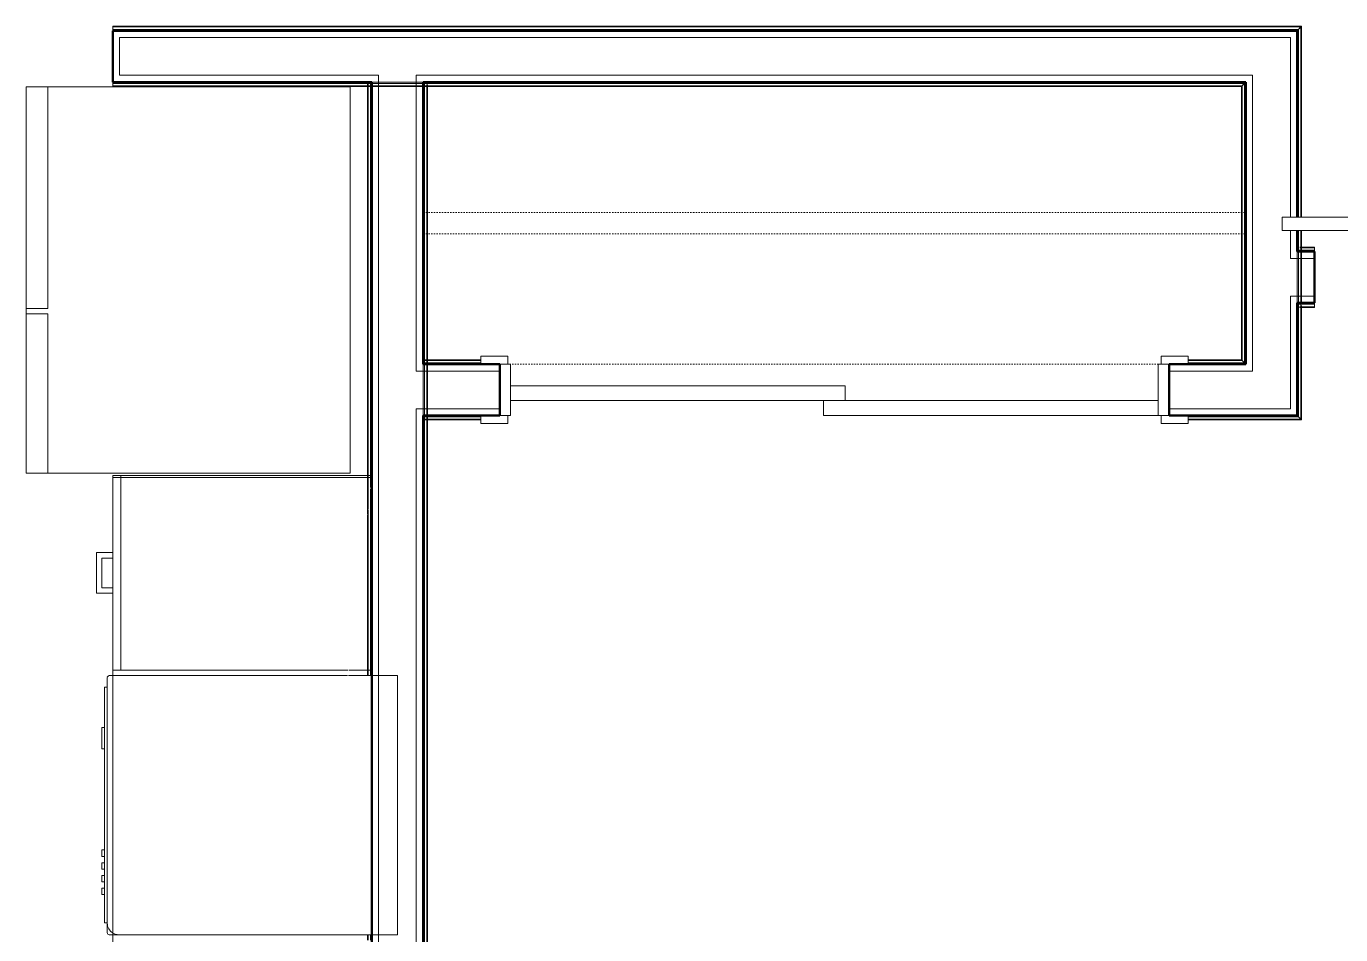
# Model space of a CAD drawing. Header units: inches. Extents: x -4235 to -464, y 9767 to 12344.
# Drawn here: x -3713.7 to -3591.9, y 11624.9 to 11709 of the extents above; entities that cross this region are included whole.
import ezdxf

# ---------------------------------------------------------------- set-up
doc = ezdxf.new("R2010")
doc.units = ezdxf.units.IN
doc.header["$MEASUREMENT"] = 0
doc.linetypes.add('Dash', pattern=[0.25, 0.125, -0.125])
for name, color, linetype, lineweight in [('0-1', 7, 'Continuous', 5), ('0-2', 254, 'Continuous', 9), ('A-DOOR-1', 7, 'Continuous', 9), ('A-DOOR-2', 130, 'Continuous', 20), ('A-DOOR-3', 250, 'Continuous', 50), ('A-DOOR-FRAM-1', 130, 'Continuous', 20), ('A-WALL-1', 250, 'Continuous', 50), ('A-WALL-2', 50, 'Continuous', 13), ('A-WALL-3', 10, 'Continuous', 9), ('A-WALL-4', 254, 'Continuous', 9), ('A-WALL-5', 7, 'Continuous', 9), ('A-WALL-6', 113, 'Continuous', 9), ('Q-CASE-1', 10, 'Continuous', 9), ('Q-CASE-2', 254, 'Continuous', 9), ('Q-CASE-3', 7, 'Continuous', 9), ('Q-CASE-HDLN-1', 7, 'Dash', 9), ('Q-SPCQ-1', 7, 'Continuous', 9), ('Q-SPCQ-2', 10, 'Continuous', 9), ('Q-SPCQ-3', 254, 'Continuous', 9)]:
    doc.layers.add(name, color=color, linetype=linetype, lineweight=lineweight)

# ---------------------------------------------------------------- blocks, each defined once
blk = doc.blocks.new('Basic Wall _ INT - W4BØF - _5_8 GYP - 2X4 WOOD_BATT_ - 5_8 GYP_ - ___-2693883-BACKGROUND - 2ND FLOOR')
at = {"layer": 'A-WALL-3'}
for p, q in [((-3595.98, 11683.36), (-3595.98, 11683.34)), ((-3595.98, 11683.24), (-3595.98, 11683.3)), ((-3595.98, 11682.95), (-3595.98, 11683.24)), ((-3595.98, 11683.22), (-3595.98, 11683.16)), ((-3595.98, 11683.16), (-3595.98, 11683.01)), ((-3595.98, 11683.01), (-3595.98, 11682.95)), ((-3595.69, 11683.01), (-3595.75, 11683.01)), ((-3595.57, 11683.01), (-3595.65, 11683.01)), ((-3557.55, 11683.01), (-3557.66, 11683.01)), ((-3557.46, 11683.01), (-3557.54, 11683.01)), ((-3557.4, 11683.01), (-3557.45, 11683.01)), ((-3557.25, 11683.36), (-3552.5, 11683.36)), ((-3556.66, 11683.01), (-3557.25, 11683.01)), ((-3556.4, 11683.01), (-3556.62, 11683.01)), ((-3553.12, 11683.01), (-3556.37, 11683.01)), ((-3552.5, 11683.01), (-3553.08, 11683.01)), ((-3552.3, 11683.01), (-3552.35, 11683.01)), ((-3552.21, 11683.01), (-3552.3, 11683.01)), ((-3552.09, 11683.01), (-3552.2, 11683.01)), ((-3505.3, 11683.36), (-3504.68, 11683.36)), ((-3504.68, 11683.01), (-3505.3, 11683.01)), ((-3504.68, 11683.34), (-3504.68, 11683.36)), ((-3504.68, 11683.16), (-3504.68, 11683.22)), ((-3504.68, 11683.01), (-3504.68, 11683.16)), ((-3504.68, 11682.95), (-3504.68, 11683.01))]:
    blk.add_line(p, q, dxfattribs=at)
at = {"layer": 'A-WALL-4'}
for p, q in [((-3595.98, 11683.32), (-3595.98, 11683.36)), ((-3595.98, 11683.36), (-3594.38, 11683.36)), ((-3595.98, 11683.3), (-3595.98, 11683.32)), ((-3595.69, 11682.95), (-3595.75, 11682.95)), ((-3595.57, 11682.95), (-3595.65, 11682.95)), ((-3594.38, 11683.01), (-3595.57, 11683.01)), ((-3594.38, 11683.34), (-3594.38, 11683.36)), ((-3594.38, 11683.16), (-3594.38, 11683.22)), ((-3594.38, 11683.01), (-3594.38, 11683.16)), ((-3594.38, 11682.95), (-3594.38, 11683.01)), ((-3558.38, 11683.36), (-3558.38, 11683.34)), ((-3558.38, 11683.36), (-3557.25, 11683.36)), ((-3558.38, 11683.22), (-3558.38, 11683.16)), ((-3558.38, 11683.16), (-3558.38, 11683.01)), ((-3558.38, 11683.01), (-3558.38, 11682.95)), ((-3557.66, 11683.01), (-3558.38, 11683.01)), ((-3557.55, 11682.95), (-3557.66, 11682.95)), ((-3557.46, 11682.95), (-3557.54, 11682.95)), ((-3557.4, 11682.95), (-3557.45, 11682.95)), ((-3557.25, 11683.24), (-3556.64, 11683.24)), ((-3556.37, 11682.95), (-3557.25, 11682.95)), ((-3556.62, 11683.24), (-3553.12, 11683.24)), ((-3552.5, 11682.95), (-3556.36, 11682.95)), ((-3553.11, 11683.24), (-3552.5, 11683.24)), ((-3552.5, 11683.36), (-3505.3, 11683.36)), ((-3552.3, 11682.95), (-3552.35, 11682.95)), ((-3552.21, 11682.95), (-3552.3, 11682.95)), ((-3552.09, 11682.95), (-3552.2, 11682.95)), ((-3505.3, 11683.01), (-3552.09, 11683.01)), ((-3505.3, 11683.24), (-3504.68, 11683.24)), ((-3504.68, 11682.95), (-3505.3, 11682.95)), ((-3504.68, 11683.36), (-3504.68, 11683.32)), ((-3504.68, 11683.32), (-3504.68, 11683.3)), ((-3504.68, 11683.3), (-3504.68, 11683.28)), ((-3504.68, 11683.28), (-3504.68, 11683.24)), ((-3504.68, 11683.24), (-3504.68, 11683.24)), ((-3504.68, 11683.24), (-3504.68, 11683.22)), ((-3504.68, 11683.22), (-3504.68, 11683.16)), ((-3504.68, 11683.16), (-3504.68, 11683.07)), ((-3504.68, 11683.07), (-3504.68, 11682.95))]:
    blk.add_line(p, q, dxfattribs=at)
at = {"layer": 'A-WALL-5'}
for p, q in [((-3595.98, 11683.24), (-3594.38, 11683.24)), ((-3594.38, 11682.95), (-3595.57, 11682.95)), ((-3594.38, 11683.36), (-3594.38, 11683.32)), ((-3594.38, 11683.32), (-3594.38, 11683.24)), ((-3594.38, 11683.24), (-3594.38, 11682.95)), ((-3558.38, 11683.32), (-3558.38, 11683.36)), ((-3558.38, 11683.24), (-3558.38, 11683.32)), ((-3558.38, 11683.24), (-3557.25, 11683.24)), ((-3558.38, 11682.95), (-3558.38, 11683.24)), ((-3557.66, 11682.95), (-3558.38, 11682.95)), ((-3552.5, 11683.24), (-3505.3, 11683.24)), ((-3505.3, 11682.95), (-3552.09, 11682.95))]:
    blk.add_line(p, q, dxfattribs=at)
blk = doc.blocks.new('Basic Wall _ INT - W4BØF - _5_8 GYP - 2X4 WOOD_BATT_ - 5_8 GYP_ - ___-2693884-BACKGROUND - 2ND FLOOR')
at = {"layer": 'A-WALL-3'}
for p, q in [((-3595.98, 11688.24), (-3595.98, 11688.53)), ((-3595.98, 11688.53), (-3595.98, 11688.47)), ((-3595.98, 11688.47), (-3595.98, 11688.32)), ((-3595.98, 11688.32), (-3595.98, 11688.25)), ((-3595.98, 11688.18), (-3595.98, 11688.24)), ((-3595.98, 11688.14), (-3595.98, 11688.11)), ((-3595.57, 11688.47), (-3595.74, 11688.47)), ((-3504.68, 11688.47), (-3505.3, 11688.47)), ((-3505.3, 11688.11), (-3504.68, 11688.11)), ((-3504.68, 11688.47), (-3504.68, 11688.53)), ((-3504.68, 11688.32), (-3504.68, 11688.41)), ((-3504.68, 11688.25), (-3504.68, 11688.32)), ((-3504.68, 11688.11), (-3504.68, 11688.14))]:
    blk.add_line(p, q, dxfattribs=at)
at = {"layer": 'A-WALL-4'}
for p, q in [((-3595.98, 11688.16), (-3595.98, 11688.18)), ((-3595.98, 11688.11), (-3595.98, 11688.16)), ((-3595.98, 11688.11), (-3594.38, 11688.11)), ((-3595.57, 11688.53), (-3595.74, 11688.53)), ((-3594.38, 11688.47), (-3595.57, 11688.47)), ((-3594.38, 11688.47), (-3594.38, 11688.53)), ((-3594.38, 11688.32), (-3594.38, 11688.47)), ((-3594.38, 11688.25), (-3594.38, 11688.32)), ((-3594.38, 11688.11), (-3594.38, 11688.14)), ((-3558.38, 11688.53), (-3558.38, 11688.47)), ((-3558.38, 11688.47), (-3558.38, 11688.32)), ((-3505.3, 11688.47), (-3558.38, 11688.47)), ((-3558.38, 11688.32), (-3558.38, 11688.25)), ((-3558.38, 11688.14), (-3558.38, 11688.11)), ((-3558.38, 11688.11), (-3505.3, 11688.11)), ((-3504.68, 11688.53), (-3505.3, 11688.53)), ((-3504.68, 11688.24), (-3505.3, 11688.24)), ((-3504.68, 11688.53), (-3504.68, 11688.43)), ((-3504.68, 11688.41), (-3504.68, 11688.32)), ((-3504.68, 11688.32), (-3504.68, 11688.26)), ((-3504.68, 11688.26), (-3504.68, 11688.24)), ((-3504.68, 11688.24), (-3504.68, 11688.23)), ((-3504.68, 11688.24), (-3504.68, 11688.24)), ((-3504.68, 11688.23), (-3504.68, 11688.22)), ((-3504.68, 11688.22), (-3504.68, 11688.2)), ((-3504.68, 11688.2), (-3504.68, 11688.18)), ((-3504.68, 11688.18), (-3504.68, 11688.16)), ((-3504.68, 11688.16), (-3504.68, 11688.11))]:
    blk.add_line(p, q, dxfattribs=at)
at = {"layer": 'A-WALL-5'}
for p, q in [((-3594.38, 11688.24), (-3595.98, 11688.24)), ((-3594.38, 11688.53), (-3595.57, 11688.53)), ((-3594.38, 11688.53), (-3594.38, 11688.24)), ((-3594.38, 11688.24), (-3594.38, 11688.16)), ((-3594.38, 11688.16), (-3594.38, 11688.11)), ((-3558.38, 11688.24), (-3558.38, 11688.53)), ((-3505.3, 11688.53), (-3558.38, 11688.53)), ((-3505.3, 11688.24), (-3558.38, 11688.24)), ((-3558.38, 11688.16), (-3558.38, 11688.24)), ((-3558.38, 11688.11), (-3558.38, 11688.16))]:
    blk.add_line(p, q, dxfattribs=at)
blk = doc.blocks.new('Basic Wall _ INT - W4BØF - _5_8 GYP - 2X4 WOOD_BATT_ - 5_8 GYP_ - ___-2693887-BACKGROUND - 2ND FLOOR')
at = {"layer": 'A-WALL-3'}
for p, q in [((-3676.94, 11677.81), (-3676.94, 11678.1)), ((-3676.94, 11678.1), (-3676.94, 11678.04)), ((-3676.94, 11678.04), (-3676.94, 11677.9)), ((-3676.94, 11677.89), (-3676.94, 11677.83)), ((-3676.94, 11677.75), (-3676.94, 11677.81)), ((-3676.75, 11678.04), (-3676.8, 11678.04)), ((-3676.66, 11678.04), (-3676.74, 11678.04)), ((-3676.55, 11678.04), (-3676.65, 11678.04)), ((-3601.08, 11678.04), (-3601.14, 11678.1)), ((-3600.94, 11677.9), (-3601.08, 11678.04)), ((-3600.87, 11677.83), (-3600.93, 11677.89)), ((-3676.94, 11677.71), (-3676.94, 11677.69)), ((-3671.59, 11677.69), (-3669.84, 11677.69)), ((-3607.84, 11677.69), (-3606.09, 11677.69)), ((-3600.73, 11677.69), (-3600.75, 11677.71))]:
    blk.add_line(p, q, dxfattribs=at)
at = {"layer": 'A-WALL-4'}
for p, q in [((-3676.94, 11677.73), (-3676.94, 11677.75)), ((-3676.75, 11678.1), (-3676.8, 11678.1)), ((-3676.66, 11678.1), (-3676.74, 11678.1)), ((-3676.55, 11678.1), (-3676.65, 11678.1)), ((-3671.59, 11678.04), (-3676.53, 11678.04)), ((-3601.08, 11678.04), (-3606.09, 11678.04)), ((-3676.94, 11677.69), (-3676.94, 11677.73)), ((-3676.94, 11677.69), (-3671.59, 11677.69)), ((-3606.09, 11677.69), (-3600.73, 11677.69))]:
    blk.add_line(p, q, dxfattribs=at)
at = {"layer": 'A-WALL-5'}
for p, q in [((-3671.59, 11677.81), (-3676.94, 11677.81)), ((-3671.59, 11678.1), (-3676.53, 11678.1)), ((-3601.14, 11678.1), (-3606.09, 11678.1)), ((-3600.86, 11677.81), (-3606.09, 11677.81))]:
    blk.add_line(p, q, dxfattribs=at)
at = {"layer": 'A-WALL-5', "flags": 128}
for points in [[(-3601.14, 11678.1), (-3601.02, 11677.98), (-3600.93, 11677.89), (-3600.87, 11677.83), (-3600.86, 11677.81)], [(-3600.86, 11677.81), (-3600.85, 11677.81), (-3600.84, 11677.8), (-3600.83, 11677.79), (-3600.81, 11677.77), (-3600.79, 11677.75), (-3600.77, 11677.73)]]:
    blk.add_lwpolyline(points, dxfattribs=at)
blk = doc.blocks.new('Basic Wall _ INT - W4BØF - _5_8 GYP - 2X4 WOOD_BATT_ - 5_8 GYP_ - ___-2693888-BACKGROUND - 2ND FLOOR')
at = {"layer": 'A-WALL-3'}
for p, q in [((-3676.94, 11672.94), (-3676.94, 11672.92)), ((-3671.59, 11672.94), (-3669.84, 11672.94)), ((-3595.96, 11672.92), (-3595.98, 11672.94)), ((-3676.94, 11672.81), (-3676.94, 11672.88)), ((-3676.94, 11672.53), (-3676.94, 11672.81)), ((-3676.94, 11672.8), (-3676.94, 11672.74)), ((-3676.94, 11672.73), (-3676.94, 11672.59)), ((-3676.94, 11672.59), (-3676.94, 11672.53)), ((-3676.75, 11672.59), (-3676.8, 11672.59)), ((-3676.67, 11672.59), (-3676.74, 11672.59)), ((-3676.55, 11672.59), (-3676.65, 11672.59)), ((-3595.78, 11672.74), (-3595.84, 11672.8)), ((-3595.63, 11672.59), (-3595.77, 11672.73)), ((-3595.57, 11672.53), (-3595.63, 11672.59))]:
    blk.add_line(p, q, dxfattribs=at)
at = {"layer": 'A-WALL-4'}
for p, q in [((-3676.94, 11672.9), (-3676.94, 11672.94)), ((-3676.94, 11672.94), (-3671.59, 11672.94)), ((-3676.94, 11672.88), (-3676.94, 11672.9)), ((-3606.09, 11672.94), (-3595.98, 11672.94)), ((-3676.75, 11672.53), (-3676.8, 11672.53)), ((-3676.67, 11672.53), (-3676.74, 11672.53)), ((-3676.55, 11672.53), (-3676.65, 11672.53)), ((-3671.59, 11672.59), (-3676.53, 11672.59)), ((-3595.63, 11672.59), (-3606.09, 11672.59))]:
    blk.add_line(p, q, dxfattribs=at)
at = {"layer": 'A-WALL-5'}
for p, q in [((-3676.94, 11672.81), (-3671.59, 11672.81)), ((-3671.59, 11672.53), (-3676.53, 11672.53)), ((-3606.09, 11672.81), (-3595.86, 11672.81)), ((-3595.57, 11672.53), (-3606.09, 11672.53))]:
    blk.add_line(p, q, dxfattribs=at)
at = {"layer": 'A-WALL-5', "flags": 128}
for points in [[(-3595.94, 11672.9), (-3595.92, 11672.88), (-3595.9, 11672.86), (-3595.88, 11672.84), (-3595.87, 11672.83), (-3595.86, 11672.82), (-3595.86, 11672.81)], [(-3595.86, 11672.81), (-3595.84, 11672.79), (-3595.78, 11672.74), (-3595.69, 11672.65), (-3595.57, 11672.53)]]:
    blk.add_lwpolyline(points, dxfattribs=at)
blk = doc.blocks.new('SLIDING - FLUSH - 5-0 x 6-8-3203585-BACKGROUND - 2ND FLOOR')
at = {"layer": 'A-DOOR-1'}
for p, q in [((-30.25, 3), (-32.75, 3)), ((-32.75, 3), (-32.75, 2.25)), ((-30.25, 2.25), (-30.25, 3)), ((30.25, 3), (30.25, 2.25)), ((32.75, 3), (30.25, 3)), ((32.75, 2.25), (32.75, 3)), ((-32.75, 2.25), (-30.25, 2.25)), ((30.25, 2.25), (32.75, 2.25)), ((-30.25, -2.5), (-32.75, -2.5)), ((-32.75, -2.5), (-32.75, -3.25)), ((-32.75, -3.25), (-30.25, -3.25)), ((-30.25, -3.25), (-30.25, -2.5)), ((32.75, -2.5), (30.25, -2.5)), ((30.25, -2.5), (30.25, -3.25)), ((30.25, -3.25), (32.75, -3.25)), ((32.75, -3.25), (32.75, -2.5))]:
    blk.add_line(p, q, dxfattribs=at)
at = {"layer": 'A-DOOR-2'}
for p, q in [((1, 2.25), (-30, 2.25)), ((-30, 2.25), (-30, 0.87)), ((1, 0.87), (1, 2.25)), ((-30, 0.87), (1, 0.87)), ((30, 0.87), (-1, 0.87)), ((-1, 0.87), (-1, -0.5)), ((30, -0.5), (30, 0.87)), ((-1, -0.5), (30, -0.5))]:
    blk.add_line(p, q, dxfattribs=at)
at = {"layer": 'A-DOOR-FRAM-1'}
for p, q in [((-30, 2.25), (-31, 2.25)), ((-31, 2.25), (-31, -2.5)), ((-30, -2.5), (-30, 2.25)), ((31, 2.25), (30, 2.25)), ((30, 2.25), (30, -2.5)), ((31, -2.5), (31, 2.25)), ((-31, -2.5), (-30, -2.5)), ((30, -2.5), (31, -2.5))]:
    blk.add_line(p, q, dxfattribs=at)
blk = doc.blocks.new('Basic Wall _ INT - W4BØF - _5_8 GYP - 2X4 WOOD_BATT_ - 5_8 GYP_ - ___-2693889-BACKGROUND - 2ND FLOOR')
at = {"layer": 'A-WALL-3'}
for p, q in [((-3682.04, 11703.81), (-3682.1, 11703.81)), ((-3682.1, 11703.81), (-3681.82, 11703.81)), ((-3681.9, 11703.81), (-3682.04, 11703.81)), ((-3682.04, 11703.61), (-3682.04, 11703.66)), ((-3682.04, 11703.52), (-3682.04, 11703.59)), ((-3682.04, 11703.4), (-3682.04, 11703.49)), ((-3681.83, 11703.81), (-3681.89, 11703.81)), ((-3681.82, 11703.81), (-3681.76, 11703.81)), ((-3681.69, 11703.81), (-3681.72, 11703.81)), ((-3682.04, 11664.29), (-3682.04, 11667.21)), ((-3681.82, 11667.21), (-3681.82, 11666.26)), ((-3681.69, 11667.21), (-3681.69, 11648.86)), ((-3681.82, 11666.16), (-3681.82, 11648.86)), ((-3682.04, 11648.86), (-3682.04, 11664.24)), ((-3682.04, 11624.36), (-3682.04, 11624.86)), ((-3681.82, 11624.86), (-3681.82, 11624.36)), ((-3681.69, 11624.86), (-3681.69, 11624.36)), ((-3681.69, 11624.36), (-3681.69, 11591.36)), ((-3682.04, 11557.89), (-3682.04, 11591.36)), ((-3681.82, 11591.36), (-3681.82, 11556.26)), ((-3681.69, 11591.36), (-3681.69, 11555.36)), ((-3682.04, 11555.36), (-3682.04, 11557.79)), ((-3681.82, 11556.17), (-3681.82, 11555.36)), ((-3682.04, 11554.31), (-3682.04, 11555.36)), ((-3681.69, 11555.36), (-3681.69, 11554.31)), ((-3682.1, 11554.31), (-3682.04, 11554.31)), ((-3682.04, 11554.31), (-3681.9, 11554.31)), ((-3681.89, 11554.31), (-3681.83, 11554.31)), ((-3681.72, 11554.31), (-3681.69, 11554.31))]:
    blk.add_line(p, q, dxfattribs=at)
at = {"layer": 'A-WALL-4'}
for p, q in [((-3682.1, 11703.61), (-3682.1, 11703.66)), ((-3682.1, 11703.52), (-3682.1, 11703.59)), ((-3682.1, 11703.4), (-3682.1, 11703.49)), ((-3682.04, 11667.21), (-3682.04, 11703.4)), ((-3681.76, 11703.81), (-3681.73, 11703.81)), ((-3681.73, 11703.81), (-3681.69, 11703.81)), ((-3681.69, 11703.81), (-3681.69, 11667.21)), ((-3682.1, 11663.77), (-3682.1, 11667.21)), ((-3682.1, 11648.86), (-3682.1, 11663.71)), ((-3682.1, 11624.36), (-3682.1, 11624.86)), ((-3682.1, 11580.36), (-3682.1, 11581.11)), ((-3682.1, 11554.31), (-3682.1, 11555.36)), ((-3681.82, 11555.36), (-3681.82, 11554.31)), ((-3681.99, 11554.31), (-3682.1, 11554.31)), ((-3681.89, 11554.31), (-3681.99, 11554.31)), ((-3681.84, 11554.31), (-3681.89, 11554.31)), ((-3681.82, 11554.31), (-3681.84, 11554.31)), ((-3681.79, 11554.31), (-3681.82, 11554.31)), ((-3681.73, 11554.31), (-3681.79, 11554.31)), ((-3681.69, 11554.31), (-3681.73, 11554.31))]:
    blk.add_line(p, q, dxfattribs=at)
at = {"layer": 'A-WALL-5'}
for p, q in [((-3682.1, 11667.21), (-3682.1, 11703.4)), ((-3681.82, 11703.81), (-3681.82, 11667.21))]:
    blk.add_line(p, q, dxfattribs=at)
blk = doc.blocks.new('Basic Wall _ INT - W4BØF - _5_8 GYP - 2X4 WOOD_BATT_ - 5_8 GYP_ - ___-2693890-BACKGROUND - 2ND FLOOR')
at = {"layer": 'A-WALL-3'}
for p, q in [((-3676.92, 11703.81), (-3676.94, 11703.81)), ((-3676.88, 11703.81), (-3676.82, 11703.81)), ((-3676.82, 11703.81), (-3676.53, 11703.81)), ((-3676.74, 11703.81), (-3676.8, 11703.81)), ((-3676.59, 11703.81), (-3676.74, 11703.81)), ((-3676.53, 11703.81), (-3676.59, 11703.81)), ((-3676.59, 11703.52), (-3676.59, 11703.59)), ((-3676.59, 11703.4), (-3676.59, 11703.49)), ((-3676.59, 11677.98), (-3676.59, 11678.1)), ((-3676.59, 11677.89), (-3676.59, 11677.98)), ((-3676.59, 11677.83), (-3676.59, 11677.89)), ((-3676.94, 11677.69), (-3676.94, 11672.94)), ((-3676.59, 11677.1), (-3676.59, 11677.69)), ((-3676.59, 11673.56), (-3676.59, 11677.06)), ((-3676.59, 11672.94), (-3676.59, 11673.53)), ((-3676.59, 11672.74), (-3676.59, 11672.79)), ((-3676.59, 11672.65), (-3676.59, 11672.73)), ((-3676.59, 11672.53), (-3676.59, 11672.64)), ((-3676.94, 11555.36), (-3676.94, 11554.31)), ((-3676.59, 11554.31), (-3676.59, 11555.36)), ((-3676.94, 11554.31), (-3676.92, 11554.31)), ((-3676.8, 11554.31), (-3676.74, 11554.31)), ((-3676.74, 11554.31), (-3676.59, 11554.31)), ((-3676.59, 11554.31), (-3676.53, 11554.31))]:
    blk.add_line(p, q, dxfattribs=at)
at = {"layer": 'A-WALL-4'}
for p, q in [((-3676.94, 11703.81), (-3676.9, 11703.81)), ((-3676.94, 11703.81), (-3676.94, 11677.69)), ((-3676.9, 11703.81), (-3676.88, 11703.81)), ((-3676.59, 11678.1), (-3676.59, 11703.4)), ((-3676.53, 11703.52), (-3676.53, 11703.59)), ((-3676.53, 11703.4), (-3676.53, 11703.49)), ((-3676.53, 11677.98), (-3676.53, 11678.1)), ((-3676.53, 11677.89), (-3676.53, 11677.98)), ((-3676.53, 11677.83), (-3676.53, 11677.89)), ((-3676.82, 11677.08), (-3676.82, 11677.69)), ((-3676.82, 11673.56), (-3676.82, 11677.06)), ((-3676.53, 11677.1), (-3676.53, 11677.69)), ((-3676.53, 11673.56), (-3676.53, 11677.06)), ((-3676.94, 11672.94), (-3676.94, 11555.36)), ((-3676.82, 11672.94), (-3676.82, 11673.55)), ((-3676.53, 11672.94), (-3676.53, 11673.53)), ((-3676.59, 11555.36), (-3676.59, 11672.53)), ((-3676.53, 11672.74), (-3676.53, 11672.79)), ((-3676.53, 11672.65), (-3676.53, 11672.73)), ((-3676.53, 11672.53), (-3676.53, 11672.64)), ((-3676.82, 11554.31), (-3676.82, 11555.36)), ((-3676.53, 11554.31), (-3676.53, 11555.36)), ((-3676.9, 11554.31), (-3676.94, 11554.31)), ((-3676.84, 11554.31), (-3676.9, 11554.31)), ((-3676.82, 11554.31), (-3676.84, 11554.31)), ((-3676.8, 11554.31), (-3676.82, 11554.31)), ((-3676.82, 11554.31), (-3676.82, 11554.31)), ((-3676.65, 11554.31), (-3676.8, 11554.31)), ((-3676.53, 11554.31), (-3676.65, 11554.31))]:
    blk.add_line(p, q, dxfattribs=at)
at = {"layer": 'A-WALL-5'}
for p, q in [((-3676.82, 11677.69), (-3676.82, 11703.81)), ((-3676.53, 11678.1), (-3676.53, 11703.4)), ((-3676.82, 11555.36), (-3676.82, 11672.94)), ((-3676.53, 11555.36), (-3676.53, 11672.53))]:
    blk.add_line(p, q, dxfattribs=at)
blk = doc.blocks.new('Basic Wall _ INT - W4BØF - _5_8 GYP - 2X4 WOOD_BATT_ - 5_8 GYP_ - ___-2693891-BACKGROUND - 2ND FLOOR')
at = {"layer": 'A-WALL-3'}
for p, q in [((-3682.1, 11703.46), (-3681.99, 11703.46)), ((-3681.99, 11703.46), (-3681.89, 11703.46)), ((-3681.89, 11703.46), (-3681.84, 11703.46)), ((-3676.94, 11703.81), (-3681.69, 11703.81)), ((-3681.69, 11703.46), (-3681.07, 11703.46)), ((-3681.02, 11703.46), (-3677.57, 11703.46)), ((-3677.56, 11703.46), (-3676.94, 11703.46)), ((-3676.8, 11703.46), (-3676.74, 11703.46)), ((-3676.74, 11703.46), (-3676.65, 11703.46)), ((-3676.65, 11703.46), (-3676.53, 11703.46)), ((-3601.14, 11703.4), (-3601.08, 11703.46)), ((-3601.08, 11703.46), (-3600.94, 11703.61)), ((-3600.93, 11703.61), (-3600.87, 11703.67)), ((-3600.75, 11703.79), (-3600.73, 11703.81))]:
    blk.add_line(p, q, dxfattribs=at)
at = {"layer": 'A-WALL-4'}
for p, q in [((-3705.69, 11703.81), (-3705.69, 11703.79)), ((-3681.69, 11703.81), (-3705.69, 11703.81)), ((-3705.69, 11703.67), (-3705.69, 11703.61)), ((-3705.69, 11703.61), (-3705.69, 11703.46)), ((-3705.69, 11703.46), (-3705.69, 11703.4)), ((-3705.69, 11703.46), (-3682.1, 11703.46)), ((-3682.1, 11703.4), (-3681.99, 11703.4)), ((-3681.99, 11703.4), (-3681.89, 11703.4)), ((-3681.89, 11703.4), (-3681.84, 11703.4)), ((-3681.69, 11703.69), (-3681.07, 11703.69)), ((-3681.69, 11703.4), (-3681.02, 11703.4)), ((-3681.05, 11703.69), (-3677.57, 11703.69)), ((-3681.01, 11703.4), (-3677.57, 11703.4)), ((-3677.56, 11703.69), (-3676.94, 11703.69)), ((-3677.56, 11703.4), (-3676.94, 11703.4)), ((-3600.73, 11703.81), (-3676.94, 11703.81)), ((-3676.8, 11703.4), (-3676.74, 11703.4)), ((-3676.74, 11703.4), (-3676.65, 11703.4)), ((-3676.65, 11703.4), (-3676.53, 11703.4)), ((-3676.53, 11703.46), (-3601.08, 11703.46))]:
    blk.add_line(p, q, dxfattribs=at)
at = {"layer": 'A-WALL-5'}
for p, q in [((-3705.69, 11703.77), (-3705.69, 11703.81)), ((-3705.69, 11703.69), (-3705.69, 11703.77)), ((-3705.69, 11703.69), (-3681.69, 11703.69)), ((-3705.69, 11703.4), (-3705.69, 11703.69)), ((-3705.69, 11703.4), (-3682.1, 11703.4)), ((-3676.94, 11703.69), (-3600.86, 11703.69)), ((-3676.53, 11703.4), (-3601.14, 11703.4))]:
    blk.add_line(p, q, dxfattribs=at)
at = {"layer": 'A-WALL-5', "flags": 128}
for points in [[(-3600.86, 11703.69), (-3600.87, 11703.67), (-3600.93, 11703.61), (-3601.02, 11703.52), (-3601.14, 11703.4)], [(-3600.77, 11703.77), (-3600.79, 11703.75), (-3600.81, 11703.73), (-3600.83, 11703.71), (-3600.84, 11703.7), (-3600.85, 11703.69), (-3600.86, 11703.69)]]:
    blk.add_lwpolyline(points, dxfattribs=at)
blk = doc.blocks.new('Basic Wall _ INT - W4BØF - _5_8 GYP - 2X4 WOOD_BATT_ - 5_8 GYP_ - ___-2693892-BACKGROUND - 2ND FLOOR')
at = {"layer": 'A-WALL-3'}
for p, q in [((-3595.98, 11708.56), (-3595.96, 11708.59)), ((-3595.84, 11708.7), (-3595.78, 11708.77)), ((-3595.77, 11708.77), (-3595.63, 11708.92)), ((-3595.63, 11708.92), (-3595.57, 11708.98))]:
    blk.add_line(p, q, dxfattribs=at)
at = {"layer": 'A-WALL-4'}
for p, q in [((-3705.69, 11708.98), (-3705.69, 11708.92)), ((-3705.69, 11708.92), (-3705.69, 11708.77)), ((-3705.69, 11708.92), (-3595.63, 11708.92)), ((-3705.69, 11708.77), (-3705.69, 11708.7)), ((-3705.69, 11708.59), (-3705.69, 11708.56)), ((-3595.98, 11708.56), (-3705.69, 11708.56))]:
    blk.add_line(p, q, dxfattribs=at)
at = {"layer": 'A-WALL-5'}
for p, q in [((-3705.69, 11708.69), (-3705.69, 11708.98)), ((-3705.69, 11708.98), (-3595.57, 11708.98)), ((-3595.86, 11708.69), (-3705.69, 11708.69)), ((-3705.69, 11708.61), (-3705.69, 11708.69)), ((-3705.69, 11708.56), (-3705.69, 11708.61))]:
    blk.add_line(p, q, dxfattribs=at)
at = {"layer": 'A-WALL-5', "flags": 128}
for points in [[(-3595.86, 11708.69), (-3595.86, 11708.69), (-3595.87, 11708.68), (-3595.88, 11708.67), (-3595.9, 11708.65), (-3595.92, 11708.63), (-3595.94, 11708.61)], [(-3595.57, 11708.98), (-3595.69, 11708.86), (-3595.78, 11708.77), (-3595.84, 11708.71), (-3595.86, 11708.69)]]:
    blk.add_lwpolyline(points, dxfattribs=at)
blk = doc.blocks.new('Basic Wall _ INT - W4BØF - _5_8 GYP - 2X4 WOOD_BATT_ - 5_8 GYP_ - ___-2693893-BACKGROUND - 2ND FLOOR')
at = {"layer": 'A-WALL-3'}
for p, q in [((-3595.96, 11708.59), (-3595.98, 11708.56)), ((-3595.78, 11708.77), (-3595.84, 11708.7)), ((-3595.63, 11708.92), (-3595.77, 11708.77)), ((-3595.57, 11708.98), (-3595.63, 11708.92)), ((-3595.98, 11688.11), (-3595.98, 11683.36)), ((-3595.63, 11688.41), (-3595.63, 11688.5)), ((-3595.63, 11688.32), (-3595.63, 11688.39)), ((-3595.63, 11688.26), (-3595.63, 11688.3)), ((-3595.63, 11683.36), (-3595.63, 11688.11)), ((-3595.63, 11683.16), (-3595.63, 11683.21)), ((-3595.63, 11683.07), (-3595.63, 11683.14)), ((-3595.63, 11682.95), (-3595.63, 11683.04)), ((-3595.98, 11672.94), (-3595.96, 11672.92)), ((-3595.84, 11672.8), (-3595.78, 11672.74)), ((-3595.77, 11672.73), (-3595.63, 11672.59)), ((-3595.63, 11672.59), (-3595.57, 11672.53))]:
    blk.add_line(p, q, dxfattribs=at)
at = {"layer": 'A-WALL-4'}
for p, q in [((-3595.98, 11708.56), (-3595.98, 11691.31)), ((-3595.63, 11691.31), (-3595.63, 11708.92)), ((-3595.98, 11690.06), (-3595.98, 11688.11)), ((-3595.63, 11688.53), (-3595.63, 11690.06)), ((-3595.86, 11683.36), (-3595.86, 11688.11)), ((-3595.57, 11688.41), (-3595.57, 11688.5)), ((-3595.57, 11688.32), (-3595.57, 11688.38)), ((-3595.57, 11683.36), (-3595.57, 11688.11)), ((-3595.98, 11683.36), (-3595.98, 11672.94)), ((-3595.63, 11672.59), (-3595.63, 11682.95)), ((-3595.57, 11683.07), (-3595.57, 11683.14)), ((-3595.57, 11682.95), (-3595.57, 11683.04))]:
    blk.add_line(p, q, dxfattribs=at)
at = {"layer": 'A-WALL-5'}
for p, q in [((-3595.86, 11691.31), (-3595.86, 11708.69)), ((-3595.57, 11691.31), (-3595.57, 11708.98)), ((-3595.86, 11688.11), (-3595.86, 11690.06)), ((-3595.57, 11688.53), (-3595.57, 11690.06)), ((-3595.86, 11672.81), (-3595.86, 11683.36)), ((-3595.57, 11672.53), (-3595.57, 11682.95))]:
    blk.add_line(p, q, dxfattribs=at)
at = {"layer": 'A-WALL-5', "flags": 128}
for points in [[(-3595.94, 11708.61), (-3595.92, 11708.63), (-3595.9, 11708.65), (-3595.88, 11708.67), (-3595.87, 11708.68), (-3595.86, 11708.69), (-3595.86, 11708.69)], [(-3595.86, 11708.69), (-3595.84, 11708.71), (-3595.78, 11708.77), (-3595.69, 11708.86), (-3595.57, 11708.98)], [(-3595.86, 11672.81), (-3595.86, 11672.82), (-3595.87, 11672.83), (-3595.88, 11672.84), (-3595.9, 11672.86), (-3595.92, 11672.88), (-3595.94, 11672.9)], [(-3595.57, 11672.53), (-3595.69, 11672.65), (-3595.78, 11672.74), (-3595.84, 11672.79), (-3595.86, 11672.81)]]:
    blk.add_lwpolyline(points, dxfattribs=at)
blk = doc.blocks.new('Basic Wall _ INT - W4BØF - _5_8 GYP - 2X4 WOOD_BATT_ - 5_8 GYP_ - ___-2693894-BACKGROUND - 2ND FLOOR')
at = {"layer": 'A-WALL-3'}
for p, q in [((-3601.08, 11703.46), (-3601.14, 11703.4)), ((-3600.94, 11703.61), (-3601.08, 11703.46)), ((-3600.87, 11703.67), (-3600.93, 11703.61)), ((-3600.73, 11703.81), (-3600.75, 11703.79)), ((-3601.14, 11678.1), (-3601.08, 11678.04)), ((-3601.08, 11678.04), (-3600.94, 11677.9)), ((-3600.93, 11677.89), (-3600.87, 11677.83)), ((-3600.75, 11677.71), (-3600.73, 11677.69))]:
    blk.add_line(p, q, dxfattribs=at)
at = {"layer": 'A-WALL-4'}
for p, q in [((-3601.08, 11678.04), (-3601.08, 11703.46)), ((-3600.73, 11703.81), (-3600.73, 11677.69))]:
    blk.add_line(p, q, dxfattribs=at)
at = {"layer": 'A-WALL-5'}
for p, q in [((-3601.14, 11678.1), (-3601.14, 11703.4)), ((-3600.86, 11703.69), (-3600.86, 11677.81))]:
    blk.add_line(p, q, dxfattribs=at)
at = {"layer": 'A-WALL-5', "flags": 128}
for points in [[(-3601.14, 11703.4), (-3601.02, 11703.52), (-3600.93, 11703.61), (-3600.87, 11703.67), (-3600.86, 11703.69)], [(-3600.86, 11703.69), (-3600.85, 11703.69), (-3600.84, 11703.7), (-3600.83, 11703.71), (-3600.81, 11703.73), (-3600.79, 11703.75), (-3600.77, 11703.77)], [(-3600.86, 11677.81), (-3600.87, 11677.83), (-3600.93, 11677.89), (-3601.02, 11677.98), (-3601.14, 11678.1)], [(-3600.77, 11677.73), (-3600.79, 11677.75), (-3600.81, 11677.77), (-3600.83, 11677.79), (-3600.84, 11677.8), (-3600.85, 11677.81), (-3600.86, 11677.81)]]:
    blk.add_lwpolyline(points, dxfattribs=at)
blk = doc.blocks.new('BARN - FLUSH - 3-0 x 7-0 BARN DOOR-2961666-BACKGROUND - 2ND FLOOR')
at = {"layer": 'A-DOOR-1'}
for p, q in [((21, -4.32), (-60, -4.32)), ((-60, -4.95), (-60, -4.32)), ((-52, -4.07), (-26, -4.07)), ((21, -4.32), (21, -4.95)), ((-60, -5.57), (-60, -4.95)), ((-60, -5.57), (21, -5.57)), ((-54.5, -5.67), (-56, -5.67)), ((-56, -5.67), (-56, -6)), ((-54.5, -6), (-56, -6)), ((-54.5, -6), (-54.5, -5.67)), ((-23.5, -6), (-23.5, -5.67)), ((-22, -5.67), (-23.5, -5.67)), ((-22, -6), (-23.5, -6)), ((-22, -5.67), (-22, -6)), ((21, -4.95), (21, -5.57))]:
    blk.add_line(p, q, dxfattribs=at)
at = {"layer": 'A-DOOR-3'}
for p, q in [((-52, -4.07), (-57, -4.07)), ((-57, -4.07), (-57, -4.32)), ((-52, -4.33), (-52, -4.07)), ((-21, -4.07), (-26, -4.07)), ((-26, -4.07), (-26, -4.32)), ((-21, -4.32), (-21, -4.07)), ((-57, -5.57), (-57, -5.82)), ((-57, -5.82), (-56, -5.82)), ((-54.5, -5.82), (-23.5, -5.82)), ((-22, -5.82), (-21, -5.82)), ((-21, -5.82), (-21, -5.57))]:
    blk.add_line(p, q, dxfattribs=at)
blk = doc.blocks.new('OD_CW_Closet - OD_CW_Closet-2749475-BACKGROUND - 2ND FLOOR')
at = {"layer": 'Q-CASE-HDLN-1'}
for p, q in [((76.95, 24), (0.74, 24)), ((0.74, 24), (0.74, -2.12)), ((76.95, -2.12), (76.95, 24)), ((0.74, 11.94), (76.95, 11.94)), ((0.74, 9.94), (76.95, 9.94)), ((0.74, -2.12), (76.95, -2.12))]:
    blk.add_line(p, q, dxfattribs=at)
blk = doc.blocks.new('Refrigerator_-_Side-by-Side_6047 - 36_ X 30_-1372843-BACKGROUND - 2ND FLOOR')
at = {"layer": 'Q-SPCQ-1'}
for p, q in [((-17.88, 15.58), (17.87, 15.58)), ((-17.88, -14.42), (-17.88, 15.58)), ((-17.88, 15.58), (-3.13, 15.58)), ((-17.88, 15.58), (-17.88, 13.58)), ((-3.13, 13.58), (-3.13, 15.58)), ((-2.63, 15.58), (17.87, 15.58)), ((-2.63, 15.58), (-2.63, 13.58)), ((17.87, 15.58), (17.87, -14.42)), ((17.87, 13.58), (17.87, 15.58)), ((-3.13, 13.58), (-17.88, 13.58)), ((17.87, 13.58), (-2.63, 13.58)), ((17.87, -14.42), (-17.88, -14.42))]:
    blk.add_line(p, q, dxfattribs=at)
blk = doc.blocks.new('Dishwasher_15404 - 34_ counter-V45-BACKGROUND - 2ND FLOOR')
at = {"layer": 'Q-SPCQ-1'}
for p, q in [((26.68, 24), (26.37, 24)), ((26.87, 22.93), (26.87, 23.8)), ((26.87, 0.2), (26.87, 22.93)), ((26.87, 22.91), (27.12, 22.91)), ((27.12, 22.91), (27.12, 1.09)), ((27.37, 20.28), (27.12, 20.28)), ((27.12, 19.69), (27.37, 19.69)), ((27.37, 20.28), (27.37, 19.69)), ((27.37, 19.1), (27.12, 19.1)), ((27.12, 18.51), (27.37, 18.51)), ((27.37, 19.1), (27.37, 18.51)), ((27.37, 17.92), (27.12, 17.92)), ((27.12, 17.33), (27.37, 17.33)), ((27.37, 17.92), (27.37, 17.33)), ((27.37, 16.74), (27.12, 16.74)), ((27.12, 16.15), (27.37, 16.15)), ((27.37, 16.74), (27.37, 16.15)), ((27.37, 6.79), (27.12, 6.79)), ((27.37, 6.79), (27.37, 5.81)), ((27.37, 5.81), (27.37, 4.82)), ((27.12, 4.82), (27.37, 4.82)), ((26.87, 1.09), (27.12, 1.09)), ((26.37, 0), (26.68, 0))]:
    blk.add_line(p, q, dxfattribs=at)
for centre, radius, start, end in [((25.8, 22.93), 1.07, 360, 57.7858), ((26.68, 23.8), 0.197, 0, 90), ((26.68, 0.2), 0.197, 270, 360), ((26.68, 0.2), 0.197, 270, 345)]:
    blk.add_arc(centre, radius, start, end, dxfattribs=at)
at = {"layer": 'Q-SPCQ-2'}
for p, q in [((2.75, 24), (2.37, 24)), ((2.37, 0), (2.75, 0))]:
    blk.add_line(p, q, dxfattribs=at)
at = {"layer": 'Q-SPCQ-3'}
for p, q in [((0, 24), (0, 0)), ((2.37, 24), (0, 24)), ((7.37, 24), (2.75, 24)), ((25.8, 24), (7.4, 24)), ((26.37, 24), (25.8, 24)), ((0, 0), (2.37, 0)), ((2.75, 0), (4.54, 0)), ((4.62, 0), (26.37, 0))]:
    blk.add_line(p, q, dxfattribs=at)
blk.add_arc((25.8, 22.93), 1.07, 60, 90, dxfattribs=at)
blk = doc.blocks.new('Base Cabinet 3 Drawer 230 - Base Cabinet 3 Drawer 230 18_-V49-BACKGROUND - 2ND FLOOR')
at = {"layer": 'Q-CASE-1'}
for p, q in [((-8.26, 0.38), (-8.26, 0)), ((-8.26, 0), (9.59, 0))]:
    blk.add_line(p, q, dxfattribs=at)
at = {"layer": 'Q-CASE-2'}
for p, q in [((-8.26, 23.25), (-8.26, 24)), ((9.59, 23.25), (-8.26, 23.25)), ((-8.26, 23.25), (-8.26, 2.18)), ((-8.26, 2.11), (-8.26, 0.38)), ((9.59, 0), (9.74, 0))]:
    blk.add_line(p, q, dxfattribs=at)
at = {"layer": 'Q-CASE-3'}
for p, q in [((2.61, 25.5), (-1.14, 25.5)), ((-1.14, 25.5), (-1.14, 24)), ((-0.64, 24), (-0.64, 25)), ((-0.64, 25), (2.11, 25)), ((2.11, 25), (2.11, 24)), ((2.61, 24), (2.61, 25.5)), ((-8.26, 24), (9.74, 24)), ((-0.64, 24), (-1.14, 24)), ((2.11, 24), (2.61, 24)), ((9.74, 23.25), (9.59, 23.25)), ((9.74, 24), (9.74, 23.25)), ((9.74, 0), (9.74, 23.25))]:
    blk.add_line(p, q, dxfattribs=at)
blk = doc.blocks.new('CTR - 1st Phase - Unit Layouts_rvt-1-BACKGROUND - 2ND FLOOR')
at = {"layer": 'A-WALL-1'}
for p, q in [((-3600.73, 11708.56), (-3705.69, 11708.56)), ((-3705.69, 11708.56), (-3705.69, 11707.94)), ((-3596.61, 11708.56), (-3600.73, 11708.56)), ((-3595.98, 11708.56), (-3596.61, 11708.56)), ((-3595.98, 11691.31), (-3595.98, 11708.56)), ((-3705.69, 11707.94), (-3705.69, 11704.44)), ((-3705.69, 11704.44), (-3705.69, 11703.81)), ((-3705.69, 11703.81), (-3681.69, 11703.81)), ((-3681.69, 11703.81), (-3681.69, 11554.31)), ((-3676.94, 11677.69), (-3676.94, 11703.81)), ((-3676.94, 11703.81), (-3600.73, 11703.81)), ((-3600.73, 11703.81), (-3600.73, 11677.69)), ((-3595.98, 11688.11), (-3595.98, 11690.06)), ((-3594.38, 11688.11), (-3595.98, 11688.11)), ((-3594.38, 11683.36), (-3594.38, 11688.11)), ((-3595.98, 11683.36), (-3594.38, 11683.36)), ((-3595.98, 11677.69), (-3595.98, 11683.36)), ((-3669.84, 11677.69), (-3676.94, 11677.69)), ((-3669.84, 11672.94), (-3669.84, 11677.69)), ((-3600.73, 11677.69), (-3607.84, 11677.69)), ((-3607.84, 11677.69), (-3607.84, 11672.94)), ((-3595.98, 11673.56), (-3595.98, 11677.69)), ((-3676.94, 11672.94), (-3669.84, 11672.94)), ((-3676.94, 11554.31), (-3676.94, 11672.94)), ((-3607.84, 11672.94), (-3595.98, 11672.94)), ((-3595.98, 11672.94), (-3595.98, 11673.56))]:
    blk.add_line(p, q, dxfattribs=at)
at = {"layer": 'A-WALL-2'}
for p, q in [((-3705.07, 11707.94), (-3705.07, 11704.44)), ((-3600.73, 11707.94), (-3705.07, 11707.94)), ((-3600.73, 11707.94), (-3600.11, 11707.94)), ((-3600.11, 11707.94), (-3596.61, 11707.94)), ((-3596.61, 11707.94), (-3596.61, 11691.31)), ((-3681.07, 11704.44), (-3705.07, 11704.44)), ((-3681.07, 11704.44), (-3681.07, 11703.81)), ((-3681.07, 11703.81), (-3681.07, 11554.94)), ((-3677.57, 11704.44), (-3677.57, 11703.81)), ((-3600.73, 11704.44), (-3677.57, 11704.44)), ((-3677.57, 11703.81), (-3677.57, 11677.06)), ((-3600.73, 11704.44), (-3600.11, 11704.44)), ((-3600.11, 11704.44), (-3600.11, 11677.69)), ((-3596.61, 11690.06), (-3596.61, 11687.49)), ((-3596.61, 11687.49), (-3595.98, 11687.49)), ((-3595.98, 11687.49), (-3594.38, 11687.49)), ((-3596.61, 11683.99), (-3595.98, 11683.99)), ((-3596.61, 11683.99), (-3596.61, 11677.69)), ((-3595.98, 11683.99), (-3594.38, 11683.99)), ((-3677.57, 11677.06), (-3676.94, 11677.06)), ((-3676.94, 11677.06), (-3669.84, 11677.06)), ((-3607.84, 11677.06), (-3600.11, 11677.06)), ((-3600.11, 11677.69), (-3600.11, 11677.06)), ((-3596.61, 11677.69), (-3596.61, 11677.06)), ((-3596.61, 11677.06), (-3596.61, 11673.56)), ((-3677.57, 11673.56), (-3676.94, 11673.56)), ((-3677.57, 11673.56), (-3677.57, 11554.94)), ((-3676.94, 11673.56), (-3669.84, 11673.56)), ((-3607.84, 11673.56), (-3596.61, 11673.56))]:
    blk.add_line(p, q, dxfattribs=at)
at = {"layer": 'A-WALL-3'}
for p, q in [((-3600.73, 11708.56), (-3705.69, 11708.56)), ((-3600.73, 11708.56), (-3595.98, 11708.56)), ((-3595.98, 11691.31), (-3595.98, 11708.56)), ((-3705.69, 11703.81), (-3682.1, 11703.81)), ((-3682.1, 11703.81), (-3681.84, 11703.81)), ((-3681.69, 11703.66), (-3681.69, 11703.61)), ((-3681.69, 11703.59), (-3681.69, 11703.52)), ((-3681.69, 11703.49), (-3681.69, 11703.4)), ((-3681.69, 11703.4), (-3681.69, 11667.21)), ((-3676.94, 11703.52), (-3676.94, 11703.59)), ((-3676.94, 11703.4), (-3676.94, 11703.49)), ((-3676.94, 11678.1), (-3676.94, 11703.4)), ((-3676.8, 11703.81), (-3676.53, 11703.81)), ((-3676.53, 11703.81), (-3600.73, 11703.81)), ((-3600.73, 11703.81), (-3600.73, 11677.69)), ((-3595.98, 11688.53), (-3595.98, 11690.06)), ((-3595.98, 11688.26), (-3595.98, 11688.53)), ((-3595.57, 11688.11), (-3595.74, 11688.11)), ((-3594.38, 11688.11), (-3595.57, 11688.11)), ((-3595.98, 11682.95), (-3595.98, 11683.22)), ((-3595.98, 11677.69), (-3595.98, 11682.95)), ((-3595.75, 11683.36), (-3595.69, 11683.36)), ((-3595.65, 11683.36), (-3595.57, 11683.36)), ((-3595.57, 11683.36), (-3594.38, 11683.36)), ((-3676.94, 11677.83), (-3676.94, 11678.1)), ((-3676.75, 11677.69), (-3676.8, 11677.69)), ((-3676.66, 11677.69), (-3676.74, 11677.69)), ((-3676.55, 11677.69), (-3676.65, 11677.69)), ((-3671.59, 11677.69), (-3676.53, 11677.69)), ((-3669.84, 11677.69), (-3671.59, 11677.69)), ((-3669.84, 11677.69), (-3669.84, 11672.94)), ((-3606.09, 11677.69), (-3607.84, 11677.69)), ((-3607.84, 11672.94), (-3607.84, 11677.69)), ((-3600.73, 11677.69), (-3606.09, 11677.69)), ((-3595.98, 11677.69), (-3595.98, 11672.94)), ((-3676.8, 11672.94), (-3676.75, 11672.94)), ((-3676.74, 11672.94), (-3676.67, 11672.94)), ((-3676.65, 11672.94), (-3676.55, 11672.94)), ((-3676.53, 11672.94), (-3671.59, 11672.94)), ((-3671.59, 11672.94), (-3669.84, 11672.94)), ((-3606.09, 11672.94), (-3595.98, 11672.94)), ((-3676.94, 11672.53), (-3676.94, 11672.79)), ((-3676.94, 11555.36), (-3676.94, 11672.53)), ((-3681.69, 11667.21), (-3681.69, 11648.86))]:
    blk.add_line(p, q, dxfattribs=at)
at = {"layer": 'A-WALL-4'}
for p, q in [((-3705.69, 11703.81), (-3705.69, 11708.56)), ((-3594.38, 11688.11), (-3594.38, 11683.36))]:
    blk.add_line(p, q, dxfattribs=at)
at = {"layer": 'A-WALL-6'}
for p, q in [((-3682.07, 11667.21), (-3705.69, 11667.21)), ((-3705.69, 11667.21), (-3705.69, 11623.72)), ((-3705.69, 11623.72), (-3705.69, 11667.21)), ((-3705.69, 11667.21), (-3682.07, 11667.21)), ((-3681.69, 11667.21), (-3682.07, 11667.21)), ((-3682.07, 11667.21), (-3681.69, 11667.21)), ((-3681.69, 11555.36), (-3681.69, 11667.21)), ((-3681.69, 11667.21), (-3681.69, 11555.36))]:
    blk.add_line(p, q, dxfattribs=at)
at = {"layer": '0-2'}
for name, p in [('Basic Wall _ INT - W4BØF - _5_8 GYP - 2X4 WOOD_BATT_ - 5_8 GYP_ - ___-2693892-BACKGROUND - 2ND FLOOR', (0, 0)), ('Basic Wall _ INT - W4BØF - _5_8 GYP - 2X4 WOOD_BATT_ - 5_8 GYP_ - ___-2693893-BACKGROUND - 2ND FLOOR', (0, 0)), ('Basic Wall _ INT - W4BØF - _5_8 GYP - 2X4 WOOD_BATT_ - 5_8 GYP_ - ___-2693891-BACKGROUND - 2ND FLOOR', (0, 0)), ('Basic Wall _ INT - W4BØF - _5_8 GYP - 2X4 WOOD_BATT_ - 5_8 GYP_ - ___-2693889-BACKGROUND - 2ND FLOOR', (0, 0)), ('Basic Wall _ INT - W4BØF - _5_8 GYP - 2X4 WOOD_BATT_ - 5_8 GYP_ - ___-2693890-BACKGROUND - 2ND FLOOR', (0, 0)), ('OD_CW_Closet - OD_CW_Closet-2749475-BACKGROUND - 2ND FLOOR', (-3677.68, 11679.81)), ('Basic Wall _ INT - W4BØF - _5_8 GYP - 2X4 WOOD_BATT_ - 5_8 GYP_ - ___-2693894-BACKGROUND - 2ND FLOOR', (0, 0)), ('Basic Wall _ INT - W4BØF - _5_8 GYP - 2X4 WOOD_BATT_ - 5_8 GYP_ - ___-2693884-BACKGROUND - 2ND FLOOR', (0, 0)), ('Basic Wall _ INT - W4BØF - _5_8 GYP - 2X4 WOOD_BATT_ - 5_8 GYP_ - ___-2693883-BACKGROUND - 2ND FLOOR', (0, 0)), ('Basic Wall _ INT - W4BØF - _5_8 GYP - 2X4 WOOD_BATT_ - 5_8 GYP_ - ___-2693887-BACKGROUND - 2ND FLOOR', (0, 0)), ('Basic Wall _ INT - W4BØF - _5_8 GYP - 2X4 WOOD_BATT_ - 5_8 GYP_ - ___-2693888-BACKGROUND - 2ND FLOOR', (0, 0))]:
    blk.add_blockref(name, p, dxfattribs=at)
for name, p, rotation in [('Refrigerator_-_Side-by-Side_6047 - 36_ X 30_-1372843-BACKGROUND - 2ND FLOOR', (-3698.11, 11685.49), 90.00000000001262), ('BARN - FLUSH - 3-0 x 7-0 BARN DOOR-2961666-BACKGROUND - 2ND FLOOR', (-3576.38, 11685.74), 180), ('SLIDING - FLUSH - 5-0 x 6-8-3203585-BACKGROUND - 2ND FLOOR', (-3638.84, 11675.19), 180), ('Base Cabinet 3 Drawer 230 - Base Cabinet 3 Drawer 230 18_-V49-BACKGROUND - 2ND FLOOR', (-3681.69, 11657.63), 90.00000000001165), ('Dishwasher_15404 - 34_ counter-V45-BACKGROUND - 2ND FLOOR', (-3679.32, 11648.86), 180)]:
    blk.add_blockref(name, p, dxfattribs=dict(at, rotation=rotation))

msp = doc.modelspace()

# ---------------------------------------------------------------- block references
at = {"layer": '0-1'}
msp.add_blockref('CTR - 1st Phase - Unit Layouts_rvt-1-BACKGROUND - 2ND FLOOR', (0, 0), dxfattribs=at)

doc.saveas('drawing.dxf')
